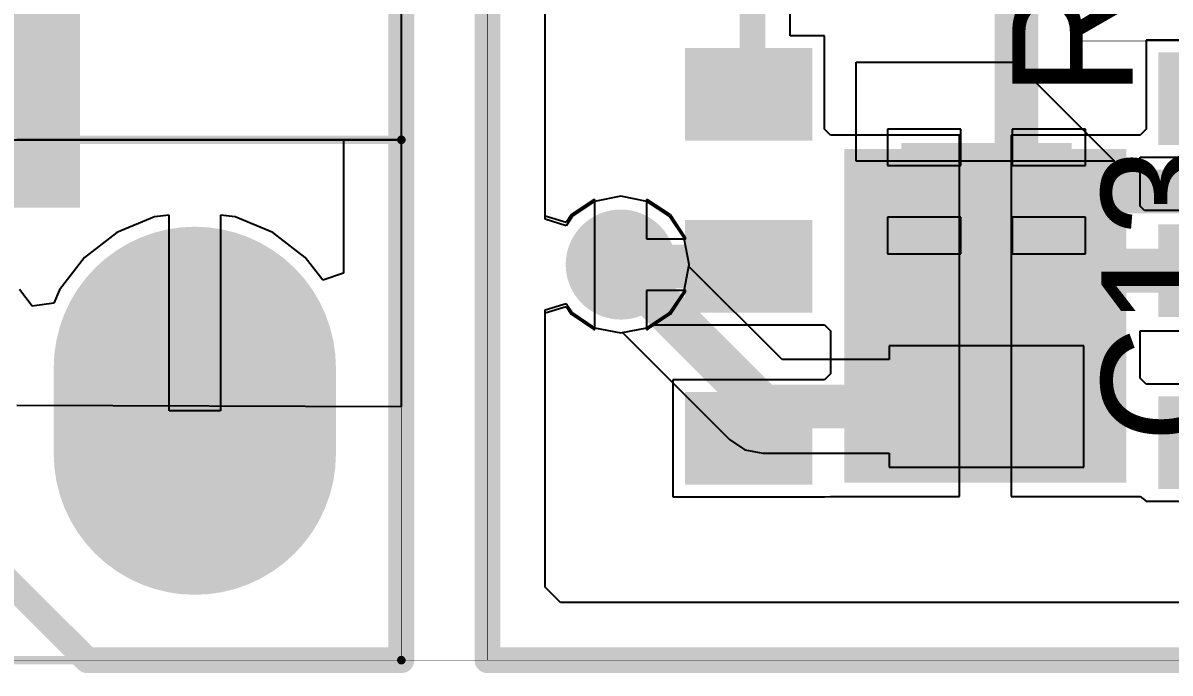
# Model space of a CAD drawing. Header units: millimetres. Extents: x 111 to 521, y 105 to 375.
# Drawn here: x 202.81 to 209.48, y 150.86 to 154.64 of the extents above; entities that cross this region are included whole.
import ezdxf

# ---------------------------------------------------------------- set-up
doc = ezdxf.new("R2010")
doc.units = ezdxf.units.MM
for name, color, linetype in [('BottomLayer', 5, 'Continuous'), ('BottomPaste', 16, 'Continuous'), ('BottomSolder', 6, 'Continuous'), ('DrillDrawing', 1, 'Continuous'), ('KeepOutLayer', 6, 'Continuous'), ('Mechanical1', 6, 'Continuous'), ('Mechanical15', 56, 'Continuous'), ('MidLayer2', 76, 'Continuous'), ('MidLayer3', 90, 'Continuous'), ('MultiLayer', 9, 'Continuous'), ('PadHoleLayer', 156, 'Continuous'), ('TopLayer', 1, 'Continuous'), ('TopOverlay', 2, 'Continuous'), ('TopPaste', 8, 'Continuous'), ('TopSolder', 216, 'Continuous'), ('ViaHoleLayer', 16, 'Continuous')]:
    doc.layers.add(name, color=color, linetype=linetype)

msp = doc.modelspace()

# ---------------------------------------------------------------- linework, layer by layer
at = {"layer": 'BottomLayer'}
for p, q in [((207.2721, 154.5633), (207.2721, 154.9113)), ((207.4709, 154.5633), (207.2721, 154.5633)), ((207.4709, 154.0208), (207.4709, 154.5633)), ((209.8109, 154.5383), (209.3409, 154.5383)), ((209.3409, 154.5383), (209.3409, 154.0208)), ((207.6559, 153.8358), (207.6559, 154.4108)), ((207.6559, 154.4108), (208.5809, 154.4108)), ((208.5809, 154.4108), (209.1559, 153.8358)), ((207.5059, 153.9858), (207.4709, 154.0208)), ((207.5607, 153.9858), (207.5059, 153.9858)), ((208.2559, 153.9858), (207.5607, 153.9858)), ((207.5607, 153.9858), (207.5607, 153.9858)), ((207.5607, 153.9858), (207.5607, 153.9858)), ((208.2559, 152.9358), (208.2559, 153.9858)), ((209.2511, 153.9858), (208.5559, 153.9858)), ((208.5559, 153.9858), (208.5559, 152.9358)), ((209.3059, 153.9858), (209.2511, 153.9858)), ((209.2511, 153.9858), (209.2511, 153.9858)), ((209.2511, 153.9858), (209.2511, 153.9858)), ((209.3409, 154.0208), (209.3059, 153.9858)), ((205.0129, 153.9589), (202.7787, 153.9589)), ((205.0129, 152.4089), (205.0129, 153.9589)), ((209.1559, 153.8358), (207.6559, 153.8358)), ((209.3059, 153.5733), (209.3059, 153.8583)), ((209.3059, 153.8583), (209.3059, 153.8583)), ((209.3059, 153.8583), (209.3409, 153.8583)), ((209.3409, 153.8583), (209.3957, 153.8583)), ((209.3957, 153.8583), (209.3957, 153.8583)), ((209.3957, 153.8583), (209.3957, 153.8583)), ((209.3957, 153.8583), (210.2209, 153.8583)), ((209.3309, 153.5483), (209.3059, 153.5733)), ((209.3957, 153.5483), (209.3309, 153.5483)), ((209.6309, 153.5483), (209.3957, 153.5483)), ((209.3957, 153.5483), (209.3957, 153.5483)), ((209.3957, 153.5483), (209.3957, 153.5483)), ((205.8483, 152.971), (205.9699, 153.0079)), ((205.8483, 151.3591), (205.8483, 152.971)), ((205.9699, 153.0079), (206.0067, 152.9527)), ((206.0067, 152.9527), (206.1357, 152.8665)), ((208.2559, 151.8858), (208.2559, 152.9358)), ((208.5559, 152.9358), (208.5559, 151.8858)), ((206.1357, 152.8665), (206.2879, 152.8363)), ((206.2879, 152.8363), (206.44, 152.8665)), ((206.44, 152.8665), (206.4651, 152.8833)), ((206.4651, 152.8833), (206.5909, 152.8833)), ((206.5909, 152.8833), (206.5909, 152.8833)), ((206.5909, 152.8833), (207.4161, 152.8833)), ((207.4161, 152.8833), (207.4161, 152.8833)), ((207.4161, 152.8833), (207.4161, 152.8833)), ((207.4161, 152.8833), (207.4709, 152.8833)), ((207.4709, 152.8833), (207.5059, 152.8483)), ((207.5059, 152.8483), (207.5059, 152.5983)), ((209.3059, 152.5733), (209.3059, 152.8483)), ((209.3059, 152.8483), (209.3059, 152.8483)), ((209.3059, 152.8483), (209.3309, 152.8483)), ((209.3309, 152.8483), (209.3957, 152.8483)), ((209.3957, 152.8483), (209.3957, 152.8483)), ((209.3957, 152.8483), (209.3957, 152.8483)), ((209.3957, 152.8483), (209.6309, 152.8483)), ((207.5059, 152.5983), (207.4709, 152.5633)), ((209.3409, 152.5383), (209.3059, 152.5733)), ((207.4161, 152.5633), (206.5909, 152.5633)), ((206.5909, 152.5633), (206.5909, 151.8833)), ((207.4709, 152.5633), (207.4161, 152.5633)), ((207.4161, 152.5633), (207.4161, 152.5633)), ((207.4161, 152.5633), (207.4161, 152.5633)), ((209.3957, 152.5383), (209.3409, 152.5383)), ((210.2209, 152.5383), (209.3957, 152.5383)), ((209.3957, 152.5383), (209.3957, 152.5383)), ((209.3957, 152.5383), (209.3957, 152.5383)), ((202.7787, 152.4173), (205.0129, 152.4089)), ((206.5909, 151.8833), (207.4161, 151.8833)), ((207.4161, 151.8833), (207.4161, 151.8833)), ((207.4161, 151.8833), (207.4161, 151.8833)), ((207.4161, 151.8833), (207.4709, 151.8833)), ((207.4709, 151.8833), (207.5059, 151.8858)), ((207.5059, 151.8858), (207.5059, 151.8858)), ((207.5059, 151.8858), (207.5607, 151.8858)), ((207.5607, 151.8858), (207.5607, 151.8858)), ((207.5607, 151.8858), (207.5607, 151.8858)), ((207.5607, 151.8858), (208.2559, 151.8858)), ((208.5559, 151.8858), (209.2511, 151.8858)), ((209.2511, 151.8858), (209.2511, 151.8858)), ((209.2511, 151.8858), (209.2511, 151.8858)), ((209.2511, 151.8858), (209.3059, 151.8858)), ((209.3059, 151.8858), (209.3409, 151.8583)), ((209.3409, 151.8583), (209.3957, 151.8583)), ((209.3957, 151.8583), (209.3957, 151.8583)), ((209.3957, 151.8583), (209.3957, 151.8583)), ((209.3957, 151.8583), (210.2209, 151.8583)), ((205.9381, 151.2693), (205.8483, 151.3591)), ((213.7772, 151.2693), (205.9381, 151.2693))]:
    msp.add_line(p, q, dxfattribs=at)
for points, const_width in [([(207.0529, 154.2453), (207.0529, 155.2339)], 0.15), ([(208.5879, 153.1983), (208.5879, 155.2089)], 0.254), ([(207.0309, 154.2233), (207.0529, 154.2453)], 0.15), ([(206.2879, 153.2339), (206.2985, 153.2233)], 0.254), ([(206.2985, 153.2233), (207.0309, 153.2233)], 0.254), ([(208.5879, 153.1983), (209.7809, 153.1983)], 0.254)]:
    msp.add_lwpolyline(points, dxfattribs=dict(at, const_width=const_width))
for points, const_width in [([(207.0154, 154.2453, 1), (207.0904, 154.2453, 1)], 0.075), ([(207.0154, 154.2453, 1), (207.0904, 154.2453, 1)], 0.075), ([(206.9934, 154.2233, 1), (207.0684, 154.2233, 1)], 0.075), ([(206.1629, 153.2339, 1), (206.4129, 153.2339, 1)], 0.25), ([(203.4379, 152.6339, 1), (204.1879, 152.6339, 1)], 0.75), ([(203.4379, 152.6339, 1), (204.1879, 152.6339, 1)], 0.75), ([(206.2244, 153.2339, 1), (206.3514, 153.2339, 1)], 0.127), ([(206.235, 153.2233, 1), (206.362, 153.2233, 1)], 0.127), ([(206.235, 153.2233, 1), (206.362, 153.2233, 1)], 0.127), ([(206.9674, 153.2233, 1), (207.0944, 153.2233, 1)], 0.127), ([(208.5244, 153.1983, 1), (208.6514, 153.1983, 1)], 0.127), ([(208.5244, 153.1983, 1), (208.6514, 153.1983, 1)], 0.127), ([(203.4379, 152.1339, 1), (204.1879, 152.1339, 1)], 0.75), ([(203.4379, 152.1339, 1), (204.1879, 152.1339, 1)], 0.75)]:
    msp.add_lwpolyline(points, format="xyb", close=True, dxfattribs=dict(at, const_width=const_width))
for points in [[(201.6004, 153.6339), (203.0754, 153.6339), (201.6004, 155.7339), (203.0754, 155.7339)], [(207.3309, 154.0233), (207.3309, 154.4233), (206.7309, 154.0233), (206.7309, 154.4233)], [(207.6559, 152.0358), (209.1559, 152.0358), (207.6559, 153.8358), (209.1559, 153.8358)], [(203.8129, 151.3839), (203.8129, 151.3839), (203.8129, 153.3839)], [(207.3309, 153.0233), (207.3309, 153.4233), (206.7309, 153.0233), (206.7309, 153.4233)], [(203.0629, 152.1339), (204.5629, 152.1339), (203.0629, 152.6339), (204.5629, 152.6339)], [(207.3309, 152.0233), (207.3309, 152.4233), (206.7309, 152.0233), (206.7309, 152.4233)]]:
    msp.add_solid(points, dxfattribs=at)
at = {"layer": 'BottomPaste'}
for points in [[(201.6504, 153.6839), (203.0254, 153.6839), (201.6504, 155.6839), (203.0254, 155.6839)], [(207.2809, 154.0733), (207.2809, 154.3733), (206.7809, 154.0733), (206.7809, 154.3733)], [(207.7059, 152.0858), (209.1059, 152.0858), (207.7059, 153.7858), (209.1059, 153.7858)], [(207.2809, 153.0733), (207.2809, 153.3733), (206.7809, 153.0733), (206.7809, 153.3733)], [(207.2809, 152.0733), (207.2809, 152.3733), (206.7809, 152.0733), (206.7809, 152.3733)]]:
    msp.add_solid(points, dxfattribs=at)
at = {"layer": 'BottomSolder'}
for points, const_width in [([(206.1279, 153.2339, 1), (206.4479, 153.2339, 1)], 0.32), ([(203.4029, 152.6339, 1), (204.2229, 152.6339, 1)], 0.82), ([(203.4029, 152.6339, 1), (204.2229, 152.6339, 1)], 0.82), ([(203.4029, 152.1339, 1), (204.2229, 152.1339, 1)], 0.82), ([(203.4029, 152.1339, 1), (204.2229, 152.1339, 1)], 0.82)]:
    msp.add_lwpolyline(points, format="xyb", close=True, dxfattribs=dict(at, const_width=const_width))
for points in [[(201.5304, 153.5639), (203.1454, 153.5639), (201.5304, 155.8039), (203.1454, 155.8039)], [(207.4009, 153.9533), (207.4009, 154.4933), (206.6609, 153.9533), (206.6609, 154.4933)], [(210.1509, 153.9283), (210.1509, 154.4683), (209.4109, 153.9283), (209.4109, 154.4683)], [(207.5859, 151.9658), (209.2259, 151.9658), (207.5859, 153.9058), (209.2259, 153.9058)], [(203.8129, 151.3139), (203.8129, 151.3139), (203.8129, 153.4539)], [(207.4009, 152.9533), (207.4009, 153.4933), (206.6609, 152.9533), (206.6609, 153.4933)], [(210.1509, 152.9283), (210.1509, 153.4683), (209.4109, 152.9283), (209.4109, 153.4683)], [(202.9929, 152.1339), (204.6329, 152.1339), (202.9929, 152.6339), (204.6329, 152.6339)], [(207.4009, 151.9533), (207.4009, 152.4933), (206.6609, 151.9533), (206.6609, 152.4933)], [(210.1509, 151.9283), (210.1509, 152.4683), (209.4109, 151.9283), (209.4109, 152.4683)]]:
    msp.add_solid(points, dxfattribs=at)
at = {"layer": 'DrillDrawing', "const_width": 0.0038}
for points in [[(205.0129, 150.9339), (205.0129, 156.4339)], [(205.5129, 150.9339), (205.5129, 155.9339)], [(208.9729, 154.5339), (209.8229, 154.5339)], [(190.4929, 150.9339), (233.7632, 150.9339)], [(190.4929, 150.9339), (242.8942, 150.9339)], [(190.4929, 150.9339), (263.894, 150.9339)], [(203.1879, 150.9339), (205.0129, 150.9339)], [(205.5129, 150.9339), (219.2129, 150.9339)]]:
    msp.add_lwpolyline(points, dxfattribs=at)
at = {"layer": 'DrillDrawing'}
for points, const_width in [([(208.9719, 154.5339, 1), (208.9738, 154.5339, 1)], 0.0019), ([(206.2379, 153.2339, 1), (206.3379, 153.2339, 1)], 0.1), ([(203.1869, 150.9339, 1), (203.1888, 150.9339, 1)], 0.0019), ([(205.0119, 150.9339, 1), (205.0138, 150.9339, 1)], 0.0019), ([(205.0119, 150.9339, 1), (205.0138, 150.9339, 1)], 0.0019), ([(205.5119, 150.9339, 1), (205.5138, 150.9339, 1)], 0.0019), ([(205.5119, 150.9339, 1), (205.5138, 150.9339, 1)], 0.0019)]:
    msp.add_lwpolyline(points, format="xyb", close=True, dxfattribs=dict(at, const_width=const_width))
at = {"layer": 'KeepOutLayer', "const_width": 0.15}
for points in [[(205.0129, 150.9339), (205.0129, 156.4339)], [(205.5129, 150.9339), (205.5129, 155.9339)], [(202.6879, 151.4339), (203.1879, 150.9339)], [(203.1879, 150.9339), (205.0129, 150.9339)], [(205.5129, 150.9339), (219.2129, 150.9339)]]:
    msp.add_lwpolyline(points, dxfattribs=at)
at = {"layer": 'KeepOutLayer', "const_width": 0.075}
for points in [[(203.1504, 150.9339, 1), (203.2254, 150.9339, 1)], [(203.1504, 150.9339, 1), (203.2254, 150.9339, 1)], [(204.9754, 150.9339, 1), (205.0504, 150.9339, 1)], [(204.9754, 150.9339, 1), (205.0504, 150.9339, 1)], [(205.4754, 150.9339, 1), (205.5504, 150.9339, 1)], [(205.4754, 150.9339, 1), (205.5504, 150.9339, 1)]]:
    msp.add_lwpolyline(points, format="xyb", close=True, dxfattribs=at)
at = {"layer": 'Mechanical1', "const_width": 0.1}
for points in [[(202.6879, 151.4339), (203.1879, 150.9339)], [(203.1879, 150.9339), (204.6129, 150.9339)]]:
    msp.add_lwpolyline(points, dxfattribs=at)
at = {"layer": 'Mechanical1', "const_width": 0.05}
for points in [[(203.1629, 150.9339, 1), (203.2129, 150.9339, 1)], [(203.1629, 150.9339, 1), (203.2129, 150.9339, 1)], [(204.5879, 150.9339, 1), (204.6379, 150.9339, 1)]]:
    msp.add_lwpolyline(points, format="xyb", close=True, dxfattribs=at)
at = {"layer": 'Mechanical15', "const_width": 0.05}
for points in [[(205.0129, 153.9589), (205.0129, 155.9589)], [(197.6879, 153.9589), (205.0129, 153.9589)], [(205.0129, 150.9339), (205.0129, 153.9589)], [(195.9107, 150.9339), (205.0129, 150.9339)]]:
    msp.add_lwpolyline(points, dxfattribs=at)
at = {"layer": 'Mechanical15', "const_width": 0.025}
for points in [[(205.0004, 153.9589, 1), (205.0254, 153.9589, 1)], [(205.0004, 153.9589, 1), (205.0254, 153.9589, 1)], [(205.0004, 153.9589, 1), (205.0254, 153.9589, 1)], [(205.0004, 150.9339, 1), (205.0254, 150.9339, 1)], [(205.0004, 150.9339, 1), (205.0254, 150.9339, 1)]]:
    msp.add_lwpolyline(points, format="xyb", close=True, dxfattribs=at)
at = {"layer": 'MidLayer2'}
for p, q in [((205.8483, 153.4968), (205.8483, 155.5985)), ((205.0129, 153.9589), (202.7787, 153.9589)), ((205.0129, 152.4089), (205.0129, 153.9589)), ((206.1357, 153.6013), (206.0067, 153.5151)), ((206.2879, 153.6316), (206.1357, 153.6013)), ((206.44, 153.6013), (206.2879, 153.6316)), ((206.5691, 153.5151), (206.44, 153.6013)), ((206.0067, 153.5151), (205.9699, 153.4599)), ((206.6552, 153.3861), (206.5691, 153.5151)), ((205.9699, 153.4599), (205.8483, 153.4968)), ((206.6855, 153.2339), (206.6552, 153.3861)), ((206.6552, 153.0817), (206.6855, 153.2339)), ((206.5691, 152.9527), (206.6552, 153.0817)), ((205.8483, 152.971), (205.9699, 153.0079)), ((205.8483, 151.3591), (205.8483, 152.971)), ((205.9699, 153.0079), (206.0067, 152.9527)), ((206.0067, 152.9527), (206.1357, 152.8665)), ((206.44, 152.8665), (206.5691, 152.9527)), ((206.1357, 152.8665), (206.2879, 152.8363)), ((206.2879, 152.8363), (206.44, 152.8665)), ((202.7787, 152.4173), (205.0129, 152.4089)), ((205.9381, 151.2693), (205.8483, 151.3591)), ((213.7772, 151.2693), (205.9381, 151.2693))]:
    msp.add_line(p, q, dxfattribs=at)
for points, const_width in [([(206.1629, 153.2339, 1), (206.4129, 153.2339, 1)], 0.25), ([(203.4379, 152.6339, 1), (204.1879, 152.6339, 1)], 0.75), ([(203.4379, 152.6339, 1), (204.1879, 152.6339, 1)], 0.75), ([(203.4379, 152.1339, 1), (204.1879, 152.1339, 1)], 0.75), ([(203.4379, 152.1339, 1), (204.1879, 152.1339, 1)], 0.75)]:
    msp.add_lwpolyline(points, format="xyb", close=True, dxfattribs=dict(at, const_width=const_width))
for points in [[(203.8129, 151.3839), (203.8129, 151.3839), (203.8129, 153.3839)], [(203.0629, 152.1339), (204.5629, 152.1339), (203.0629, 152.6339), (204.5629, 152.6339)]]:
    msp.add_solid(points, dxfattribs=at)
at = {"layer": 'MidLayer3'}
for p, q in [((205.8483, 153.5148), (205.8483, 155.5985)), ((205.0129, 153.9589), (202.7787, 153.9589)), ((205.0129, 152.4089), (205.0129, 153.9589)), ((206.1318, 153.6107), (205.9995, 153.5223)), ((206.1379, 153.6119), (206.1318, 153.6107)), ((206.1379, 153.2339), (206.1379, 153.6119)), ((206.444, 153.6107), (206.4379, 153.6119)), ((206.4379, 153.6119), (206.4379, 153.3839)), ((206.5763, 153.5223), (206.444, 153.6107)), ((205.9699, 153.4779), (205.8483, 153.5148)), ((205.9995, 153.5223), (205.9699, 153.4779)), ((206.6647, 153.39), (206.5763, 153.5223)), ((206.4379, 153.3839), (206.6659, 153.3839)), ((206.6659, 153.3839), (206.6647, 153.39)), ((206.1379, 152.8559), (206.1379, 153.2339)), ((206.6659, 153.0839), (206.4379, 153.0839)), ((206.4379, 153.0839), (206.4379, 152.8559)), ((206.5763, 152.9455), (206.6647, 153.0778)), ((206.6647, 153.0778), (206.6659, 153.0839)), ((205.8483, 152.953), (205.9699, 152.9899)), ((205.9699, 152.9899), (205.9995, 152.9455)), ((205.8483, 151.3591), (205.8483, 152.953)), ((205.9995, 152.9455), (206.1318, 152.8571)), ((206.444, 152.8571), (206.5763, 152.9455)), ((206.1318, 152.8571), (206.1379, 152.8559)), ((206.4379, 152.8559), (206.444, 152.8571)), ((202.7787, 152.4173), (205.0129, 152.4089)), ((205.9381, 151.2693), (205.8483, 151.3591)), ((213.7772, 151.2693), (205.9381, 151.2693))]:
    msp.add_line(p, q, dxfattribs=at)
for points, const_width in [([(206.1629, 153.2339, 1), (206.4129, 153.2339, 1)], 0.25), ([(203.4379, 152.6339, 1), (204.1879, 152.6339, 1)], 0.75), ([(203.4379, 152.6339, 1), (204.1879, 152.6339, 1)], 0.75), ([(203.4379, 152.1339, 1), (204.1879, 152.1339, 1)], 0.75), ([(203.4379, 152.1339, 1), (204.1879, 152.1339, 1)], 0.75)]:
    msp.add_lwpolyline(points, format="xyb", close=True, dxfattribs=dict(at, const_width=const_width))
for points in [[(203.8129, 151.3839), (203.8129, 151.3839), (203.8129, 153.3839)], [(203.0629, 152.1339), (204.5629, 152.1339), (203.0629, 152.6339), (204.5629, 152.6339)]]:
    msp.add_solid(points, dxfattribs=at)
at = {"layer": 'MultiLayer'}
for p, q in [((205.0129, 153.9589), (205.0129, 155.9589)), ((197.6879, 153.9589), (205.0129, 153.9589))]:
    msp.add_line(p, q, dxfattribs=at)
for points, const_width in [([(206.1629, 153.2339, 1), (206.4129, 153.2339, 1)], 0.25), ([(203.4379, 152.6339, 1), (204.1879, 152.6339, 1)], 0.75), ([(203.4379, 152.6339, 1), (204.1879, 152.6339, 1)], 0.75), ([(203.4379, 152.1339, 1), (204.1879, 152.1339, 1)], 0.75), ([(203.4379, 152.1339, 1), (204.1879, 152.1339, 1)], 0.75)]:
    msp.add_lwpolyline(points, format="xyb", close=True, dxfattribs=dict(at, const_width=const_width))
for points in [[(203.8129, 151.3839), (203.8129, 151.3839), (203.8129, 153.3839)], [(203.0629, 152.1339), (204.5629, 152.1339), (203.0629, 152.6339), (204.5629, 152.6339)]]:
    msp.add_solid(points, dxfattribs=at)
at = {"layer": 'PadHoleLayer', "const_width": 0.3}
for points in [[(203.5129, 152.7339, -1), (204.1129, 152.7339), (204.1129, 152.0339, -1), (203.5129, 152.0339)], [(203.6629, 152.3839, 1), (203.9629, 152.3839, 1)]]:
    msp.add_lwpolyline(points, format="xyb", close=True, dxfattribs=at)
at = {"layer": 'TopLayer'}
for p, q in [((205.8483, 153.4968), (205.8483, 155.5985)), ((208.2629, 154.0214), (207.8379, 154.0214)), ((207.8379, 154.0214), (207.8379, 153.8089)), ((208.2629, 153.8089), (208.2629, 154.0214)), ((208.9879, 154.0214), (208.5629, 154.0214)), ((208.5629, 154.0214), (208.5629, 153.8089)), ((208.9879, 153.8089), (208.9879, 154.0214)), ((197.6879, 153.9589), (204.6774, 153.9589)), ((204.6774, 153.9589), (204.6774, 153.1832)), ((207.8379, 153.8089), (208.2629, 153.8089)), ((208.5629, 153.8089), (208.9879, 153.8089)), ((206.1357, 153.6013), (206.0067, 153.5151)), ((206.2879, 153.6316), (206.1357, 153.6013)), ((206.44, 153.6013), (206.2879, 153.6316)), ((206.5691, 153.5151), (206.44, 153.6013)), ((203.5779, 153.5107), (203.359, 153.4201)), ((203.6629, 153.5219), (203.5779, 153.5107)), ((203.6629, 152.3839), (203.6629, 153.5219)), ((204.0478, 153.5107), (203.9629, 153.5219)), ((203.9629, 153.5219), (203.9629, 152.3839)), ((204.2668, 153.4201), (204.0478, 153.5107)), ((206.0067, 153.5151), (205.9699, 153.4599)), ((206.6552, 153.3861), (206.5691, 153.5151)), ((208.2629, 153.5089), (207.8379, 153.5089)), ((207.8379, 153.5089), (207.8379, 153.2964)), ((208.2629, 153.2964), (208.2629, 153.5089)), ((208.9879, 153.5089), (208.5629, 153.5089)), ((208.5629, 153.5089), (208.5629, 153.2964)), ((208.9879, 153.2964), (208.9879, 153.5089)), ((205.9699, 153.4599), (205.8483, 153.4968)), ((203.359, 153.4201), (203.171, 153.2758)), ((204.4548, 153.2758), (204.2668, 153.4201)), ((206.6855, 153.2339), (206.6552, 153.3861)), ((203.171, 153.2758), (203.0267, 153.0878)), ((204.5572, 153.1423), (204.4548, 153.2758)), ((206.6834, 153.2234), (206.6855, 153.2339)), ((207.8379, 153.2964), (208.2629, 153.2964)), ((208.5629, 153.2964), (208.9879, 153.2964)), ((204.6774, 153.1832), (204.5572, 153.1423)), ((207.2256, 152.6811), (206.6834, 153.2234)), ((202.8681, 152.9922), (202.7935, 153.0895)), ((203.0267, 153.0878), (202.994, 153.0088)), ((202.994, 153.0088), (202.8681, 152.9922)), ((205.8483, 152.971), (205.9699, 153.0079)), ((205.8483, 151.3591), (205.8483, 152.971)), ((205.9699, 153.0079), (206.0067, 152.9527)), ((206.0067, 152.9527), (206.1357, 152.8665)), ((206.1357, 152.8665), (206.2879, 152.8363)), ((206.2879, 152.8363), (206.2984, 152.8384)), ((206.2984, 152.8384), (206.9204, 152.2164)), ((208.9779, 152.7614), (207.8479, 152.7614)), ((207.8479, 152.7614), (207.8479, 152.6811)), ((208.9779, 152.0564), (208.9779, 152.7614)), ((207.8479, 152.6811), (207.2256, 152.6811)), ((203.9629, 152.3839), (203.6629, 152.3839)), ((206.9204, 152.2164), (206.9204, 152.2164)), ((206.9204, 152.2164), (207.0087, 152.1574)), ((207.0087, 152.1574), (207.1129, 152.1367)), ((207.1129, 152.1367), (207.1129, 152.1367)), ((207.1129, 152.1367), (207.8479, 152.1367)), ((207.8479, 152.1367), (207.8479, 152.0564)), ((207.8479, 152.0564), (208.9779, 152.0564)), ((205.9381, 151.2693), (205.8483, 151.3591)), ((213.7772, 151.2693), (205.9381, 151.2693))]:
    msp.add_line(p, q, dxfattribs=at)
at = {"layer": 'TopLayer', "const_width": 0.254}
for points in [[(208.4129, 153.6589), (210.2129, 153.6589)], [(206.2879, 153.2339), (207.1129, 152.4089)], [(207.1129, 152.4089), (208.4129, 152.4089)]]:
    msp.add_lwpolyline(points, dxfattribs=at)
at = {"layer": 'TopLayer'}
for points, const_width in [([(208.3494, 153.6589, 1), (208.4764, 153.6589, 1)], 0.127), ([(206.1629, 153.2339, 1), (206.4129, 153.2339, 1)], 0.25), ([(203.4379, 152.6339, 1), (204.1879, 152.6339, 1)], 0.75), ([(203.4379, 152.6339, 1), (204.1879, 152.6339, 1)], 0.75), ([(206.2244, 153.2339, 1), (206.3514, 153.2339, 1)], 0.127), ([(203.4379, 152.1339, 1), (204.1879, 152.1339, 1)], 0.75), ([(203.4379, 152.1339, 1), (204.1879, 152.1339, 1)], 0.75), ([(207.0494, 152.4089, 1), (207.1764, 152.4089, 1)], 0.127), ([(207.0494, 152.4089, 1), (207.1764, 152.4089, 1)], 0.127), ([(208.3494, 152.4089, 1), (208.4764, 152.4089, 1)], 0.127)]:
    msp.add_lwpolyline(points, format="xyb", close=True, dxfattribs=dict(at, const_width=const_width))
for points in [[(207.9879, 153.8714), (207.9879, 153.4464), (208.8379, 153.8714), (208.8379, 153.4464)], [(203.8129, 151.3839), (203.8129, 151.3839), (203.8129, 153.3839)], [(203.0629, 152.1339), (204.5629, 152.1339), (203.0629, 152.6339), (204.5629, 152.6339)], [(207.9879, 152.6214), (207.9879, 152.1964), (208.8379, 152.6214), (208.8379, 152.1964)]]:
    msp.add_solid(points, dxfattribs=at)
at = {"layer": 'TopPaste'}
for points in [[(208.0379, 153.8214), (208.0379, 153.4964), (208.7879, 153.8214), (208.7879, 153.4964)], [(208.0379, 152.5714), (208.0379, 152.2464), (208.7879, 152.5714), (208.7879, 152.2464)]]:
    msp.add_solid(points, dxfattribs=at)
at = {"layer": 'TopSolder'}
for points, const_width in [([(206.1279, 153.2339, 1), (206.4479, 153.2339, 1)], 0.32), ([(203.4029, 152.6339, 1), (204.2229, 152.6339, 1)], 0.82), ([(203.4029, 152.6339, 1), (204.2229, 152.6339, 1)], 0.82), ([(203.4029, 152.1339, 1), (204.2229, 152.1339, 1)], 0.82), ([(203.4029, 152.1339, 1), (204.2229, 152.1339, 1)], 0.82)]:
    msp.add_lwpolyline(points, format="xyb", close=True, dxfattribs=dict(at, const_width=const_width))
for points in [[(207.9179, 153.9414), (207.9179, 153.3764), (208.9079, 153.9414), (208.9079, 153.3764)], [(203.8129, 151.3139), (203.8129, 151.3139), (203.8129, 153.4539)], [(202.9929, 152.1339), (204.6329, 152.1339), (202.9929, 152.6339), (204.6329, 152.6339)], [(207.9179, 152.6914), (207.9179, 152.1264), (208.9079, 152.6914), (208.9079, 152.1264)]]:
    msp.add_solid(points, dxfattribs=at)
at = {"layer": 'ViaHoleLayer', "const_width": 0.1}
msp.add_lwpolyline([(206.2379, 153.2339, 1), (206.3379, 153.2339, 1)], format="xyb", close=True, dxfattribs=at)

# ---------------------------------------------------------------- texts
at = {"layer": 'TopOverlay'}
for s, p in [('R27', (209.2629, 154.2089)), ('C13', (209.7809, 152.1983))]:
    msp.add_text(s, height=0.7, rotation=90, dxfattribs=at).set_placement(p)

doc.saveas('drawing.dxf')
